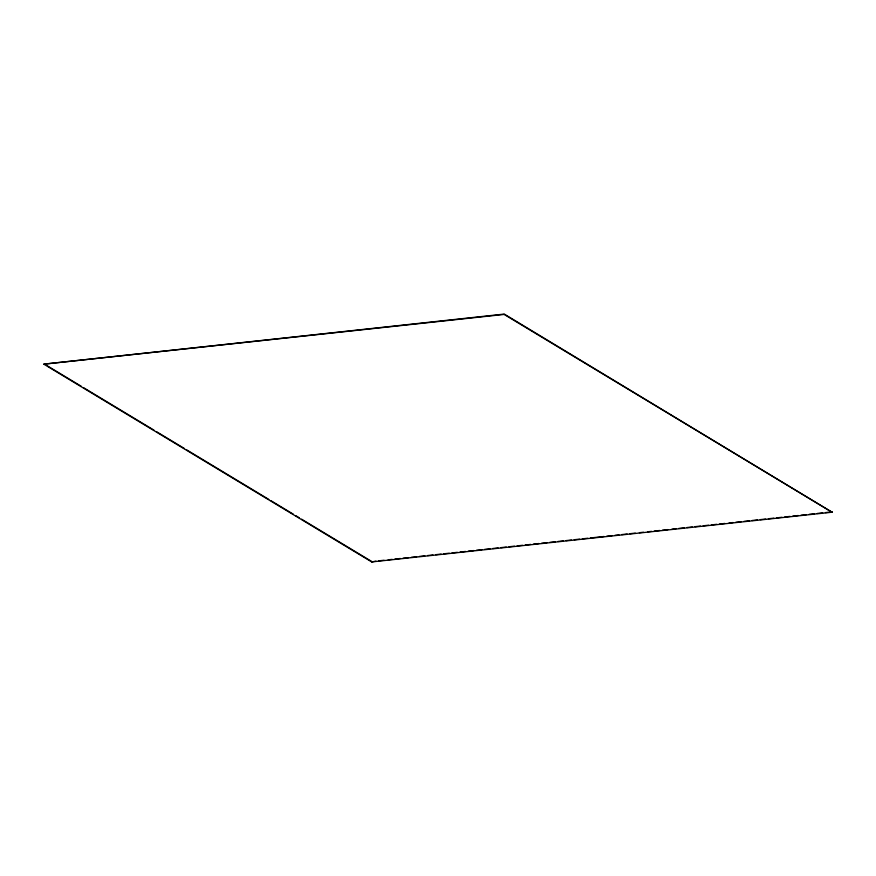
<?xml version="1.0" encoding="UTF-8"?>
<svg xmlns="http://www.w3.org/2000/svg" width="876" height="876" viewBox="0 0 876 876"><rect width="100%" height="100%" fill="white"/><g stroke="black" fill="none" stroke-linecap="round" stroke-linejoin="round"><path stroke-width="1.31" d="M43.8 364.153L504.291 314.068L832.047 512.219L371.709 561.932L43.8 364.153L504.138 314.44L832.047 512.219M371.709 561.932L375.935 561.122M378.651 560.826L384.082 560.246M388.156 559.797L392.24 559.359M394.956 559.063L400.387 558.483M403.102 558.187L408.534 557.607M411.249 557.311L416.68 556.72M419.396 556.424L424.827 555.844M427.543 555.548L432.974 554.957M435.69 554.672L441.121 554.081M443.836 553.785L449.268 553.205M451.983 552.909L457.414 552.318M460.13 552.033L465.561 551.442M468.277 551.146L473.708 550.566M476.424 550.27L481.855 549.679M484.57 549.383L490.002 548.803M492.717 548.507L498.148 547.927M500.864 547.631L506.295 547.04M509.011 546.744L514.442 546.164M517.168 545.868L522.6 545.277M525.315 544.992L530.746 544.401M533.462 544.106L538.893 543.525M541.609 543.23L547.04 542.638M549.756 542.354L555.187 541.762M557.903 541.467L563.334 540.886M566.049 540.591L571.481 539.999M574.196 539.715L579.627 539.123M582.343 538.828L587.774 538.247M590.49 537.952L604.068 536.484M606.783 536.189L612.215 535.597M614.93 535.313L619.003 534.875M621.719 534.579L627.15 533.988M629.866 533.692L635.297 533.112M639.37 532.674L643.455 532.225M647.528 531.787L651.602 531.349M654.317 531.053L659.748 530.473M662.464 530.177L667.895 529.586M671.969 529.148L676.042 528.71M678.758 528.414L684.189 527.834M686.904 527.538L692.336 526.947M695.051 526.651L700.482 526.071M703.198 525.775L708.629 525.195M711.345 524.899L716.776 524.308M719.492 524.012L724.923 523.432M728.996 522.994L733.07 522.545M735.785 522.26L741.216 521.669M743.932 521.373L749.363 520.793M752.079 520.497L757.51 519.906M760.226 519.621L765.657 519.03M768.372 518.734L773.815 518.154M776.53 517.858L781.961 517.267M784.677 516.971L790.108 516.391M792.824 516.095L798.255 515.515M800.971 515.219L806.402 514.628M809.117 514.332L814.549 513.752M817.264 513.456L822.695 512.865M825.411 512.58L832.2 511.847M47.468 365.905L81.424 386.382M83.767 387.794L154.034 430.182M156.377 431.594L184.486 448.545M186.829 449.957L268.812 499.408M271.155 500.82L293.405 514.234M295.749 515.646L299.253 517.771M301.596 519.183L371.862 561.56"/></g></svg>
